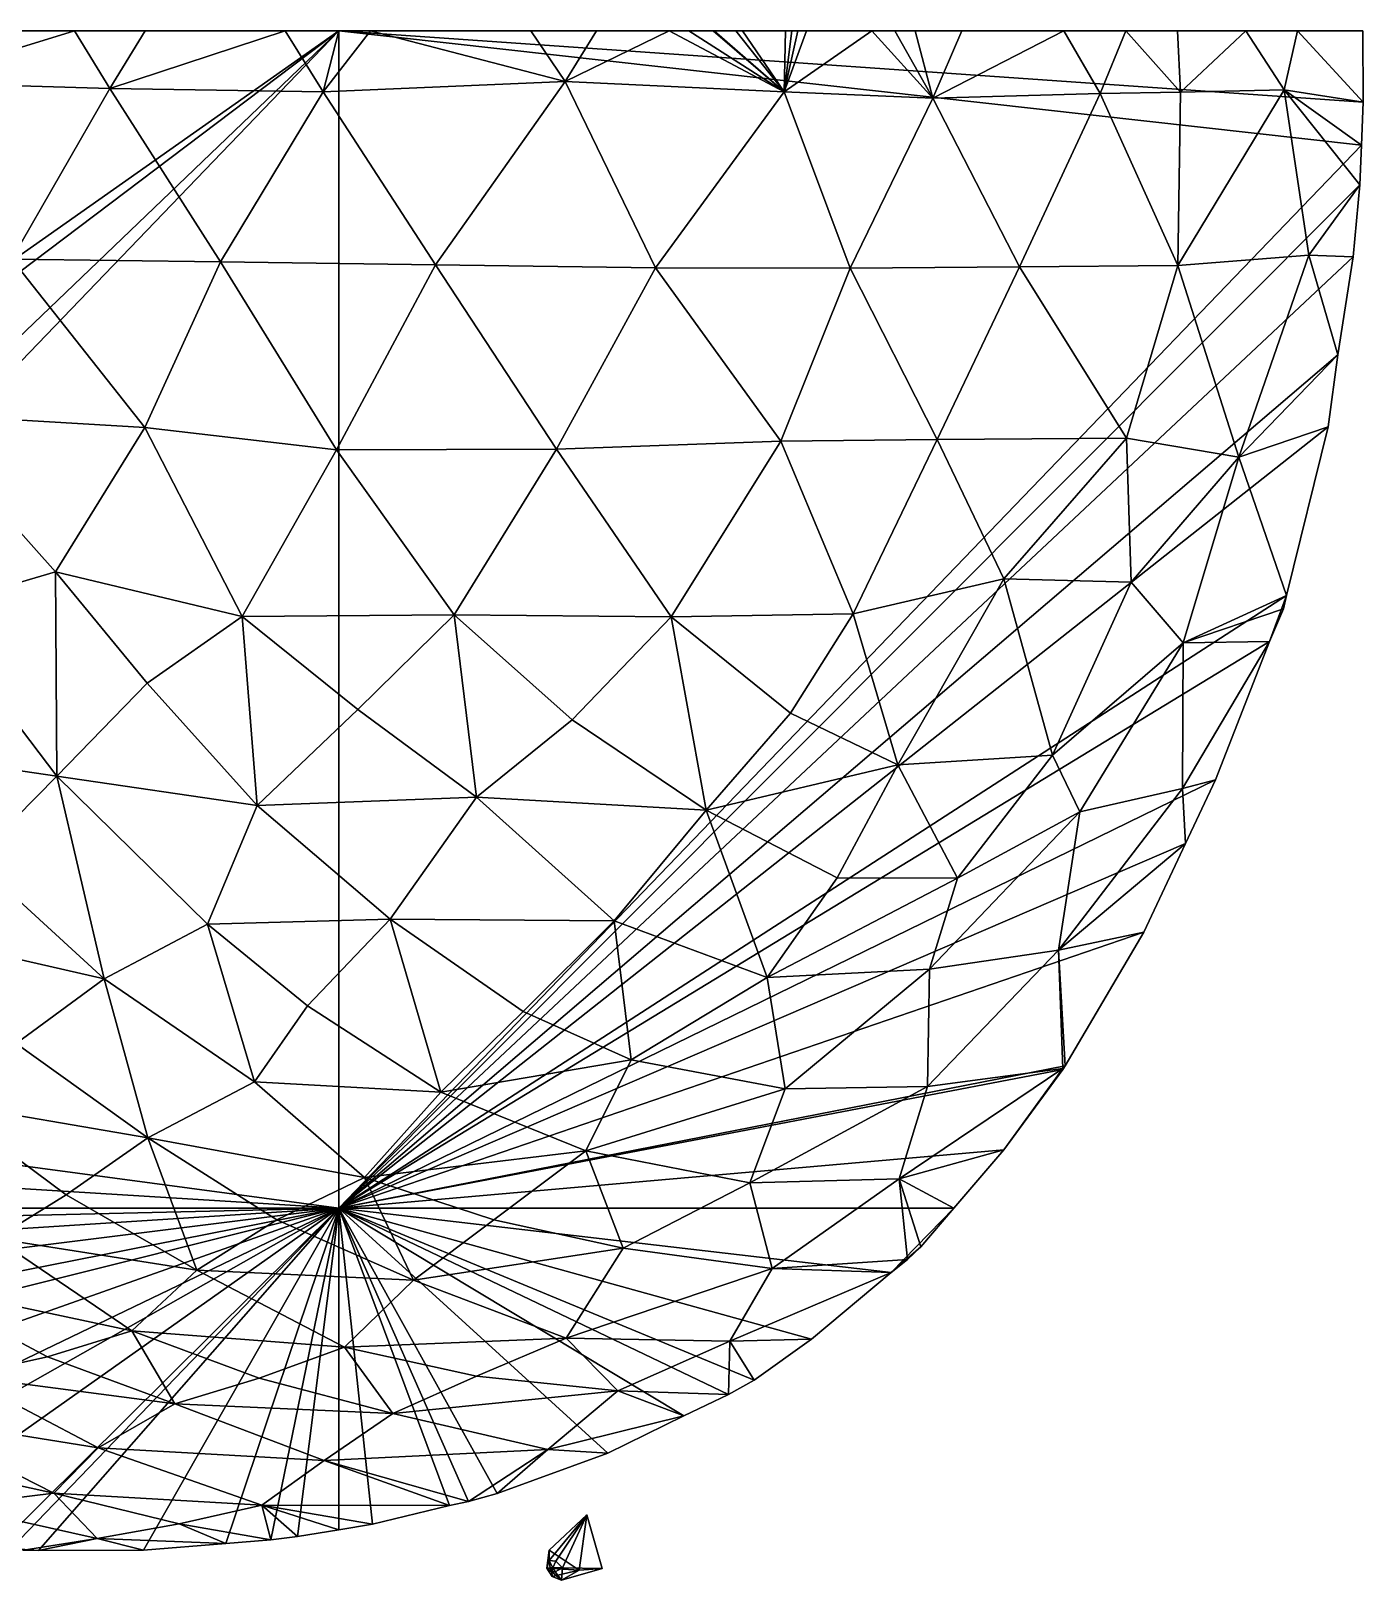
# Model space of a CAD drawing. Extents: x 373697 to 374058, y 6959904 to 6960301.
# Drawn here: x 373894.28 to 373928.78, y 6960260.42 to 6960300.54 of the extents above; entities that cross this region are included whole.
import ezdxf

# ---------------------------------------------------------------- set-up
doc = ezdxf.new("R2010")
doc.units = 0
doc.layers.add('Bht_Fk', color=7, linetype='CONTINUOUS')

msp = doc.modelspace()

# ---------------------------------------------------------------- linework, layer by layer
at = {"layer": 'Bht_Fk'}
for points in [[(373872.919, 6960279.9, 231.517), (373902.251, 6960300.545, 231.517), (373873.396, 6960278.759, 231.517)], [(373872.919, 6960279.9, 231.517), (373872.919, 6960300.545, 231.517), (373902.251, 6960300.545, 231.517)], [(373890.332, 6960300.545, 214.786), (373902.251, 6960300.545, 231.517), (373872.919, 6960300.545, 231.517)], [(373873.396, 6960278.759, 231.517), (373902.251, 6960300.545, 231.517), (373875.419, 6960274.836, 231.517)], [(373875.419, 6960274.836, 231.517), (373902.251, 6960300.545, 231.517), (373876.262, 6960273.53, 231.517)], [(373876.262, 6960273.53, 231.517), (373902.251, 6960300.545, 231.517), (373902.251, 6960270.055, 231.517)], [(373891.821, 6960300.545, 215.107), (373902.251, 6960300.545, 231.517), (373890.332, 6960300.545, 214.786)], [(373895.406, 6960300.545, 215.916), (373891.821, 6960300.545, 215.107), (373891.058, 6960299.213, 214.918)], [(373895.406, 6960300.545, 215.916), (373891.058, 6960299.213, 214.918), (373896.325, 6960299.057, 216.105)], [(373895.406, 6960300.545, 215.916), (373902.251, 6960300.545, 231.517), (373891.821, 6960300.545, 215.107)], [(373897.242, 6960300.545, 216.394), (373902.251, 6960300.545, 231.517), (373895.406, 6960300.545, 215.916)], [(373895.406, 6960300.545, 215.916), (373896.325, 6960299.057, 216.105), (373897.242, 6960300.545, 216.394)], [(373900.865, 6960300.545, 217.38), (373897.242, 6960300.545, 216.394), (373896.325, 6960299.057, 216.105)], [(373900.865, 6960300.545, 217.38), (373896.325, 6960299.057, 216.105), (373901.852, 6960298.971, 217.607)], [(373900.865, 6960300.545, 217.38), (373902.251, 6960300.545, 231.517), (373897.242, 6960300.545, 216.394)], [(373902.251, 6960300.545, 217.815), (373902.251, 6960300.545, 231.517), (373900.865, 6960300.545, 217.38)], [(373902.251, 6960300.545, 217.815), (373900.865, 6960300.545, 217.38), (373901.852, 6960298.971, 217.607)], [(373903.076, 6960300.545, 218.074), (373902.251, 6960300.545, 217.815), (373901.852, 6960298.971, 217.607)], [(373908.12, 6960299.235, 219.674), (373903.076, 6960300.545, 218.074), (373901.852, 6960298.971, 217.607)], [(373902.251, 6960300.545, 231.517), (373902.251, 6960300.545, 217.815), (373903.076, 6960300.545, 218.074)], [(373902.251, 6960300.545, 231.517), (373903.076, 6960300.545, 218.074), (373907.231, 6960300.545, 219.437)], [(373902.251, 6960300.545, 231.517), (373907.231, 6960300.545, 219.437), (373908.927, 6960300.545, 220.068)], [(373902.251, 6960300.545, 231.517), (373908.927, 6960300.545, 220.068), (373910.808, 6960300.545, 220.818)], [(373911.323, 6960300.545, 221.024), (373902.251, 6960300.545, 231.517), (373910.808, 6960300.545, 220.818)], [(373902.251, 6960300.545, 231.517), (373911.323, 6960300.545, 221.024), (373911.951, 6960300.545, 221.274)], [(373902.251, 6960300.545, 231.517), (373911.951, 6960300.545, 221.274), (373911.974, 6960300.545, 221.284)], [(373902.251, 6960300.545, 231.517), (373911.974, 6960300.545, 221.284), (373912.538, 6960300.545, 221.509)], [(373912.709, 6960300.545, 221.577), (373902.251, 6960300.545, 231.517), (373912.538, 6960300.545, 221.509)], [(373902.251, 6960300.545, 231.517), (373912.709, 6960300.545, 221.577), (373913.828, 6960300.545, 222.067)], [(373914.144, 6960300.545, 222.213), (373902.251, 6960300.545, 231.517), (373913.828, 6960300.545, 222.067)], [(373902.251, 6960300.545, 231.517), (373914.144, 6960300.545, 222.213), (373914.365, 6960300.545, 222.321)], [(373902.251, 6960300.545, 231.517), (373914.365, 6960300.545, 222.321), (373916.065, 6960300.545, 223.149)], [(373917.18, 6960300.545, 223.706), (373902.251, 6960300.545, 231.517), (373916.66, 6960300.545, 223.438)], [(373902.251, 6960300.545, 231.517), (373916.065, 6960300.545, 223.149), (373916.66, 6960300.545, 223.438)], [(373918.393, 6960300.545, 224.33), (373902.251, 6960300.545, 231.517), (373917.18, 6960300.545, 223.706)], [(373921.031, 6960300.545, 225.861), (373902.251, 6960300.545, 231.517), (373918.393, 6960300.545, 224.33)], [(373922.637, 6960300.545, 226.848), (373902.251, 6960300.545, 231.517), (373921.031, 6960300.545, 225.861)], [(373923.977, 6960300.545, 227.758), (373902.251, 6960300.545, 231.517), (373922.637, 6960300.545, 226.848)], [(373925.747, 6960300.545, 229.103), (373927.091, 6960300.545, 230.074), (373902.251, 6960300.545, 231.517)], [(373902.251, 6960300.545, 231.517), (373923.977, 6960300.545, 227.758), (373925.747, 6960300.545, 229.103)], [(373927.091, 6960300.545, 230.074), (373928.776, 6960300.545, 231.517), (373902.251, 6960300.545, 231.517)], [(373902.251, 6960300.545, 231.517), (373928.784, 6960298.701, 231.517), (373928.741, 6960297.59, 231.517)], [(373902.251, 6960300.545, 231.517), (373928.776, 6960300.545, 231.517), (373928.784, 6960298.701, 231.517)], [(373902.251, 6960300.545, 231.517), (373928.741, 6960297.59, 231.517), (373902.251, 6960270.055, 231.517)], [(373908.12, 6960299.235, 219.674), (373907.231, 6960300.545, 219.437), (373903.076, 6960300.545, 218.074)], [(373907.231, 6960300.545, 219.437), (373908.12, 6960299.235, 219.674), (373908.927, 6960300.545, 220.068)], [(373908.927, 6960300.545, 220.068), (373908.12, 6960299.235, 219.674), (373910.808, 6960300.545, 220.818)], [(373910.808, 6960300.545, 220.818), (373908.12, 6960299.235, 219.674), (373913.792, 6960298.968, 221.923)], [(373910.808, 6960300.545, 220.818), (373913.792, 6960298.968, 221.923), (373911.323, 6960300.545, 221.024)], [(373911.323, 6960300.545, 221.024), (373913.792, 6960298.968, 221.923), (373911.951, 6960300.545, 221.274)], [(373911.951, 6960300.545, 221.274), (373913.792, 6960298.968, 221.923), (373911.974, 6960300.545, 221.284)], [(373911.974, 6960300.545, 221.284), (373913.792, 6960298.968, 221.923), (373912.538, 6960300.545, 221.509)], [(373912.538, 6960300.545, 221.509), (373913.792, 6960298.968, 221.923), (373912.709, 6960300.545, 221.577)], [(373913.792, 6960298.968, 221.923), (373913.828, 6960300.545, 222.067), (373912.709, 6960300.545, 221.577)], [(373913.792, 6960298.968, 221.923), (373913.985, 6960300.545, 222.136), (373913.828, 6960300.545, 222.067)], [(373913.985, 6960300.545, 222.136), (373913.792, 6960298.968, 221.923), (373914.144, 6960300.545, 222.213)], [(373914.144, 6960300.545, 222.213), (373913.792, 6960298.968, 221.923), (373914.365, 6960300.545, 222.321)], [(373914.365, 6960300.545, 222.321), (373913.792, 6960298.968, 221.923), (373916.065, 6960300.545, 223.149)], [(373916.065, 6960300.545, 223.149), (373913.792, 6960298.968, 221.923), (373917.64, 6960298.804, 223.784)], [(373914.144, 6960300.545, 222.213), (373913.828, 6960300.545, 222.067), (373913.985, 6960300.545, 222.136)], [(373916.065, 6960300.545, 223.149), (373917.64, 6960298.804, 223.784), (373916.66, 6960300.545, 223.438)], [(373916.66, 6960300.545, 223.438), (373917.64, 6960298.804, 223.784), (373917.18, 6960300.545, 223.706)], [(373917.18, 6960300.545, 223.706), (373917.64, 6960298.804, 223.784), (373918.393, 6960300.545, 224.33)], [(373918.393, 6960300.545, 224.33), (373917.64, 6960298.804, 223.784), (373921.031, 6960300.545, 225.861)], [(373921.031, 6960300.545, 225.861), (373917.64, 6960298.804, 223.784), (373921.977, 6960298.928, 226.309)], [(373921.977, 6960298.928, 226.309), (373922.637, 6960300.545, 226.848), (373921.031, 6960300.545, 225.861)], [(373921.977, 6960298.928, 226.309), (373924.053, 6960298.96, 227.723), (373922.637, 6960300.545, 226.848)], [(373923.977, 6960300.545, 227.758), (373922.637, 6960300.545, 226.848), (373924.053, 6960298.96, 227.723)], [(373925.747, 6960300.545, 229.103), (373923.977, 6960300.545, 227.758), (373924.053, 6960298.96, 227.723)], [(373925.747, 6960300.545, 229.103), (373924.053, 6960298.96, 227.723), (373926.743, 6960299.017, 229.769)], [(373926.743, 6960299.017, 229.769), (373927.091, 6960300.545, 230.074), (373925.747, 6960300.545, 229.103)], [(373926.743, 6960299.017, 229.769), (373928.784, 6960298.701, 231.517), (373927.091, 6960300.545, 230.074)], [(373928.776, 6960300.545, 231.517), (373927.091, 6960300.545, 230.074), (373928.784, 6960298.701, 231.517)], [(373893.789, 6960294.631, 215.559), (373896.325, 6960299.057, 216.105), (373891.058, 6960299.213, 214.918)], [(373896.325, 6960299.057, 216.105), (373893.789, 6960294.631, 215.559), (373899.186, 6960294.569, 216.834)], [(373901.852, 6960298.971, 217.607), (373896.325, 6960299.057, 216.105), (373899.186, 6960294.569, 216.834)], [(373901.852, 6960298.971, 217.607), (373904.76, 6960294.487, 218.416), (373908.12, 6960299.235, 219.674)], [(373904.76, 6960294.487, 218.416), (373910.458, 6960294.41, 220.334), (373908.12, 6960299.235, 219.674)], [(373908.12, 6960299.235, 219.674), (373910.458, 6960294.41, 220.334), (373913.792, 6960298.968, 221.923)], [(373901.852, 6960298.971, 217.607), (373899.186, 6960294.569, 216.834), (373904.76, 6960294.487, 218.416)], [(373913.792, 6960298.968, 221.923), (373910.458, 6960294.41, 220.334), (373915.496, 6960294.398, 222.433)], [(373913.792, 6960298.968, 221.923), (373915.496, 6960294.398, 222.433), (373917.64, 6960298.804, 223.784)], [(373919.887, 6960294.439, 224.795), (373917.64, 6960298.804, 223.784), (373915.496, 6960294.398, 222.433)], [(373917.64, 6960298.804, 223.784), (373919.887, 6960294.439, 224.795), (373921.977, 6960298.928, 226.309)], [(373923.989, 6960294.473, 227.609), (373921.977, 6960298.928, 226.309), (373919.887, 6960294.439, 224.795)], [(373924.053, 6960298.96, 227.723), (373921.977, 6960298.928, 226.309), (373923.989, 6960294.473, 227.609)], [(373927.38, 6960294.738, 230.455), (373926.743, 6960299.017, 229.769), (373923.989, 6960294.473, 227.609)], [(373924.053, 6960298.96, 227.723), (373923.989, 6960294.473, 227.609), (373926.743, 6960299.017, 229.769)], [(373926.743, 6960299.017, 229.769), (373928.7, 6960296.563, 231.517), (373928.741, 6960297.59, 231.517)], [(373926.743, 6960299.017, 229.769), (373928.741, 6960297.59, 231.517), (373928.784, 6960298.701, 231.517)], [(373926.743, 6960299.017, 229.769), (373927.38, 6960294.738, 230.455), (373928.7, 6960296.563, 231.517)], [(373902.251, 6960270.055, 231.517), (373928.741, 6960297.59, 231.517), (373928.7, 6960296.563, 231.517)], [(373902.251, 6960270.055, 231.517), (373928.7, 6960296.563, 231.517), (373928.531, 6960294.696, 231.517)], [(373927.38, 6960294.738, 230.455), (373928.531, 6960294.696, 231.517), (373928.7, 6960296.563, 231.517)], [(373893.789, 6960294.631, 215.559), (373891.261, 6960290.631, 215.292), (373897.23, 6960290.274, 216.515)], [(373897.23, 6960290.274, 216.515), (373899.186, 6960294.569, 216.834), (373893.789, 6960294.631, 215.559)], [(373902.251, 6960270.055, 231.517), (373928.531, 6960294.696, 231.517), (373928.129, 6960292.155, 231.517)], [(373923.989, 6960294.473, 227.609), (373925.57, 6960289.504, 229.374), (373927.38, 6960294.738, 230.455)], [(373925.57, 6960289.504, 229.374), (373928.129, 6960292.155, 231.517), (373927.38, 6960294.738, 230.455)], [(373928.531, 6960294.696, 231.517), (373927.38, 6960294.738, 230.455), (373928.129, 6960292.155, 231.517)], [(373899.186, 6960294.569, 216.834), (373897.23, 6960290.274, 216.515), (373902.197, 6960289.698, 217.775)], [(373899.186, 6960294.569, 216.834), (373902.197, 6960289.698, 217.775), (373904.76, 6960294.487, 218.416)], [(373904.76, 6960294.487, 218.416), (373902.197, 6960289.698, 217.775), (373907.897, 6960289.717, 219.435)], [(373910.458, 6960294.41, 220.334), (373904.76, 6960294.487, 218.416), (373907.897, 6960289.717, 219.435)], [(373910.458, 6960294.41, 220.334), (373907.897, 6960289.717, 219.435), (373913.707, 6960289.919, 221.483)], [(373915.496, 6960294.398, 222.433), (373910.458, 6960294.41, 220.334), (373913.707, 6960289.919, 221.483)], [(373915.496, 6960294.398, 222.433), (373913.707, 6960289.919, 221.483), (373917.751, 6960289.968, 223.468)], [(373919.887, 6960294.439, 224.795), (373915.496, 6960294.398, 222.433), (373917.751, 6960289.968, 223.468)], [(373919.887, 6960294.439, 224.795), (373917.751, 6960289.968, 223.468), (373922.662, 6960290, 226.733)], [(373919.887, 6960294.439, 224.795), (373922.662, 6960290, 226.733), (373923.989, 6960294.473, 227.609)], [(373923.989, 6960294.473, 227.609), (373922.662, 6960290, 226.733), (373925.57, 6960289.504, 229.374)], [(373902.251, 6960270.055, 231.517), (373928.129, 6960292.155, 231.517), (373927.882, 6960290.296, 231.517)], [(373925.57, 6960289.504, 229.374), (373927.882, 6960290.296, 231.517), (373928.129, 6960292.155, 231.517)], [(373891.261, 6960290.631, 215.292), (373894.919, 6960286.538, 216.35), (373897.23, 6960290.274, 216.515)], [(373891.664, 6960285.578, 215.928), (373894.919, 6960286.538, 216.35), (373891.261, 6960290.631, 215.292)], [(373897.23, 6960290.274, 216.515), (373894.919, 6960286.538, 216.35), (373899.747, 6960285.376, 217.503)], [(373897.23, 6960290.274, 216.515), (373899.747, 6960285.376, 217.503), (373902.197, 6960289.698, 217.775)], [(373902.251, 6960270.055, 231.517), (373927.882, 6960290.296, 231.517), (373926.804, 6960285.926, 231.517)], [(373926.804, 6960285.926, 231.517), (373927.882, 6960290.296, 231.517), (373925.57, 6960289.504, 229.374)], [(373910.863, 6960285.372, 220.504), (373913.707, 6960289.919, 221.483), (373907.897, 6960289.717, 219.435)], [(373910.863, 6960285.372, 220.504), (373915.575, 6960285.446, 222.236), (373913.707, 6960289.919, 221.483)], [(373917.751, 6960289.968, 223.468), (373913.707, 6960289.919, 221.483), (373915.575, 6960285.446, 222.236)], [(373919.483, 6960286.359, 224.656), (373917.751, 6960289.968, 223.468), (373915.575, 6960285.446, 222.236)], [(373917.751, 6960289.968, 223.468), (373919.483, 6960286.359, 224.656), (373922.662, 6960290, 226.733)], [(373922.662, 6960290, 226.733), (373919.483, 6960286.359, 224.656), (373922.776, 6960286.272, 227.275)], [(373922.662, 6960290, 226.733), (373922.776, 6960286.272, 227.275), (373925.57, 6960289.504, 229.374)], [(373899.747, 6960285.376, 217.503), (373905.24, 6960285.421, 218.877), (373902.197, 6960289.698, 217.775)], [(373902.197, 6960289.698, 217.775), (373905.24, 6960285.421, 218.877), (373907.897, 6960289.717, 219.435)], [(373905.24, 6960285.421, 218.877), (373910.863, 6960285.372, 220.504), (373907.897, 6960289.717, 219.435)], [(373925.57, 6960289.504, 229.374), (373922.776, 6960286.272, 227.275), (373924.124, 6960284.701, 229.057)], [(373924.124, 6960284.701, 229.057), (373926.804, 6960285.926, 231.517), (373925.57, 6960289.504, 229.374)], [(373891.664, 6960285.578, 215.928), (373894.953, 6960281.242, 217.185), (373894.919, 6960286.538, 216.35)], [(373894.919, 6960286.538, 216.35), (373897.292, 6960283.651, 217.187), (373899.747, 6960285.376, 217.503)], [(373894.953, 6960281.242, 217.185), (373897.292, 6960283.651, 217.187), (373894.919, 6960286.538, 216.35)], [(373919.483, 6960286.359, 224.656), (373915.575, 6960285.446, 222.236), (373916.737, 6960281.537, 223.665)], [(373919.483, 6960286.359, 224.656), (373916.737, 6960281.537, 223.665), (373920.738, 6960281.788, 226.608)], [(373922.776, 6960286.272, 227.275), (373919.483, 6960286.359, 224.656), (373920.738, 6960281.788, 226.608)], [(373924.124, 6960284.701, 229.057), (373922.776, 6960286.272, 227.275), (373920.738, 6960281.788, 226.608)], [(373926.362, 6960284.729, 231.517), (373902.251, 6960270.055, 231.517), (373926.804, 6960285.926, 231.517)], [(373924.124, 6960284.701, 229.057), (373926.722, 6960285.58, 231.517), (373926.804, 6960285.926, 231.517)], [(373926.362, 6960284.729, 231.517), (373926.804, 6960285.926, 231.517), (373926.722, 6960285.58, 231.517)], [(373890.186, 6960281.94, 216.352), (373894.953, 6960281.242, 217.185), (373891.664, 6960285.578, 215.928)], [(373899.747, 6960285.376, 217.503), (373902.746, 6960282.968, 218.505), (373905.24, 6960285.421, 218.877)], [(373905.819, 6960280.698, 219.674), (373905.24, 6960285.421, 218.877), (373902.746, 6960282.968, 218.505)], [(373905.24, 6960285.421, 218.877), (373908.299, 6960282.704, 220.016), (373910.863, 6960285.372, 220.504)], [(373905.24, 6960285.421, 218.877), (373905.819, 6960280.698, 219.674), (373908.299, 6960282.704, 220.016)], [(373910.863, 6960285.372, 220.504), (373913.956, 6960282.878, 221.731), (373915.575, 6960285.446, 222.236)], [(373915.575, 6960285.446, 222.236), (373913.956, 6960282.878, 221.731), (373916.737, 6960281.537, 223.665)], [(373926.722, 6960285.58, 231.517), (373924.124, 6960284.701, 229.057), (373926.362, 6960284.729, 231.517)], [(373899.747, 6960285.376, 217.503), (373897.292, 6960283.651, 217.187), (373900.137, 6960280.482, 218.341)], [(373899.747, 6960285.376, 217.503), (373900.137, 6960280.482, 218.341), (373902.746, 6960282.968, 218.505)], [(373910.863, 6960285.372, 220.504), (373908.299, 6960282.704, 220.016), (373911.768, 6960280.367, 221.584)], [(373910.863, 6960285.372, 220.504), (373911.768, 6960280.367, 221.584), (373913.956, 6960282.878, 221.731)], [(373924.962, 6960281.152, 231.517), (373902.251, 6960270.055, 231.517), (373926.362, 6960284.729, 231.517)], [(373924.124, 6960284.701, 229.057), (373920.738, 6960281.788, 226.608), (373921.45, 6960280.323, 228.174)], [(373924.124, 6960284.701, 229.057), (373921.45, 6960280.323, 228.174), (373924.109, 6960280.922, 230.804)], [(373924.109, 6960280.922, 230.804), (373926.362, 6960284.729, 231.517), (373924.124, 6960284.701, 229.057)], [(373924.109, 6960280.922, 230.804), (373924.962, 6960281.152, 231.517), (373926.362, 6960284.729, 231.517)], [(373897.292, 6960283.651, 217.187), (373894.953, 6960281.242, 217.185), (373900.137, 6960280.482, 218.341)], [(373900.137, 6960280.482, 218.341), (373905.819, 6960280.698, 219.674), (373902.746, 6960282.968, 218.505)], [(373908.299, 6960282.704, 220.016), (373905.819, 6960280.698, 219.674), (373911.768, 6960280.367, 221.584)], [(373911.768, 6960280.367, 221.584), (373916.737, 6960281.537, 223.665), (373913.956, 6960282.878, 221.731)], [(373890.186, 6960281.94, 216.352), (373892.809, 6960279.076, 217.374), (373894.953, 6960281.242, 217.185)], [(373916.737, 6960281.537, 223.665), (373918.284, 6960278.601, 225.914), (373920.738, 6960281.788, 226.608)], [(373918.284, 6960278.601, 225.914), (373921.45, 6960280.323, 228.174), (373920.738, 6960281.788, 226.608)], [(373916.737, 6960281.537, 223.665), (373911.768, 6960280.367, 221.584), (373915.163, 6960278.615, 223.697)], [(373916.737, 6960281.537, 223.665), (373915.163, 6960278.615, 223.697), (373918.284, 6960278.601, 225.914)], [(373892.809, 6960279.076, 217.374), (373896.175, 6960275.991, 218.816), (373894.953, 6960281.242, 217.185)], [(373894.953, 6960281.242, 217.185), (373898.856, 6960277.414, 218.824), (373900.137, 6960280.482, 218.341)], [(373896.175, 6960275.991, 218.816), (373898.856, 6960277.414, 218.824), (373894.953, 6960281.242, 217.185)], [(373924.186, 6960279.498, 231.517), (373902.251, 6960270.055, 231.517), (373924.962, 6960281.152, 231.517)], [(373924.109, 6960280.922, 230.804), (373924.186, 6960279.498, 231.517), (373924.962, 6960281.152, 231.517)], [(373900.137, 6960280.482, 218.341), (373903.585, 6960277.536, 219.846), (373905.819, 6960280.698, 219.674)], [(373905.819, 6960280.698, 219.674), (373903.585, 6960277.536, 219.846), (373909.383, 6960277.501, 221.573)], [(373905.819, 6960280.698, 219.674), (373909.383, 6960277.501, 221.573), (373911.768, 6960280.367, 221.584)], [(373924.109, 6960280.922, 230.804), (373920.898, 6960276.737, 229.629), (373924.186, 6960279.498, 231.517)], [(373921.45, 6960280.323, 228.174), (373920.898, 6960276.737, 229.629), (373924.109, 6960280.922, 230.804)], [(373898.856, 6960277.414, 218.824), (373903.585, 6960277.536, 219.846), (373900.137, 6960280.482, 218.341)], [(373911.768, 6960280.367, 221.584), (373909.383, 6960277.501, 221.573), (373913.346, 6960276.028, 223.895)], [(373915.163, 6960278.615, 223.697), (373911.768, 6960280.367, 221.584), (373913.346, 6960276.028, 223.895)], [(373920.898, 6960276.737, 229.629), (373921.45, 6960280.323, 228.174), (373917.555, 6960276.242, 226.695)], [(373917.555, 6960276.242, 226.695), (373921.45, 6960280.323, 228.174), (373918.284, 6960278.601, 225.914)], [(373923.104, 6960277.206, 231.517), (373902.251, 6960270.055, 231.517), (373924.186, 6960279.498, 231.517)], [(373923.104, 6960277.206, 231.517), (373924.186, 6960279.498, 231.517), (373920.898, 6960276.737, 229.629)], [(373892.809, 6960279.076, 217.374), (373890.772, 6960277.233, 217.686), (373896.175, 6960275.991, 218.816)], [(373918.284, 6960278.601, 225.914), (373915.163, 6960278.615, 223.697), (373913.346, 6960276.028, 223.895)], [(373917.555, 6960276.242, 226.695), (373918.284, 6960278.601, 225.914), (373913.346, 6960276.028, 223.895)], [(373896.175, 6960275.991, 218.816), (373900.072, 6960273.329, 220.546), (373898.856, 6960277.414, 218.824)], [(373898.856, 6960277.414, 218.824), (373901.445, 6960275.294, 220.042), (373903.585, 6960277.536, 219.846)], [(373901.445, 6960275.294, 220.042), (373898.856, 6960277.414, 218.824), (373900.072, 6960273.329, 220.546)], [(373903.585, 6960277.536, 219.846), (373901.445, 6960275.294, 220.042), (373904.9, 6960273.059, 221.881)], [(373903.585, 6960277.536, 219.846), (373907.027, 6960275.147, 221.608), (373909.383, 6960277.501, 221.573)], [(373907.027, 6960275.147, 221.608), (373903.585, 6960277.536, 219.846), (373904.9, 6960273.059, 221.881)], [(373907.027, 6960275.147, 221.608), (373909.824, 6960273.897, 223.23), (373909.383, 6960277.501, 221.573)], [(373909.383, 6960277.501, 221.573), (373909.824, 6960273.897, 223.23), (373913.346, 6960276.028, 223.895)], [(373890.772, 6960277.233, 217.686), (373893.899, 6960274.32, 219.11), (373896.175, 6960275.991, 218.816)], [(373921.069, 6960273.742, 231.517), (373902.251, 6960270.055, 231.517), (373923.104, 6960277.206, 231.517)], [(373920.898, 6960276.737, 229.629), (373921.069, 6960273.742, 231.517), (373923.104, 6960277.206, 231.517)], [(373920.898, 6960276.737, 229.629), (373917.555, 6960276.242, 226.695), (373917.503, 6960273.203, 228.585)], [(373917.503, 6960273.203, 228.585), (373921.01, 6960273.674, 231.499), (373920.898, 6960276.737, 229.629)], [(373921.069, 6960273.742, 231.517), (373920.898, 6960276.737, 229.629), (373921.01, 6960273.674, 231.499)], [(373913.814, 6960273.142, 225.803), (373917.555, 6960276.242, 226.695), (373913.346, 6960276.028, 223.895)], [(373913.814, 6960273.142, 225.803), (373917.503, 6960273.203, 228.585), (373917.555, 6960276.242, 226.695)], [(373893.899, 6960274.32, 219.11), (373897.31, 6960271.876, 220.732), (373896.175, 6960275.991, 218.816)], [(373897.31, 6960271.876, 220.732), (373900.072, 6960273.329, 220.546), (373896.175, 6960275.991, 218.816)], [(373909.824, 6960273.897, 223.23), (373913.814, 6960273.142, 225.803), (373913.346, 6960276.028, 223.895)], [(373901.445, 6960275.294, 220.042), (373900.072, 6960273.329, 220.546), (373904.9, 6960273.059, 221.881)], [(373909.824, 6960273.897, 223.23), (373907.027, 6960275.147, 221.608), (373904.9, 6960273.059, 221.881)], [(373891.969, 6960272.788, 219.602), (373897.31, 6960271.876, 220.732), (373893.899, 6960274.32, 219.11)], [(373904.9, 6960273.059, 221.881), (373908.655, 6960271.54, 224.032), (373909.824, 6960273.897, 223.23)], [(373913.814, 6960273.142, 225.803), (373909.824, 6960273.897, 223.23), (373908.655, 6960271.54, 224.032)], [(373877.598, 6960271.574, 231.517), (373876.262, 6960273.53, 231.517), (373902.251, 6960270.055, 231.517)], [(373921.011, 6960273.647, 231.517), (373902.251, 6960270.055, 231.517), (373921.069, 6960273.742, 231.517)], [(373919.48, 6960271.569, 231.517), (373902.251, 6960270.055, 231.517), (373921.011, 6960273.647, 231.517)], [(373919.48, 6960271.569, 231.517), (373921.01, 6960273.674, 231.499), (373916.769, 6960270.813, 229.629)], [(373917.503, 6960273.203, 228.585), (373916.769, 6960270.813, 229.629), (373921.01, 6960273.674, 231.499)], [(373921.01, 6960273.674, 231.499), (373919.48, 6960271.569, 231.517), (373921.011, 6960273.647, 231.517)], [(373921.036, 6960273.684, 231.517), (373921.069, 6960273.742, 231.517), (373921.01, 6960273.674, 231.499)], [(373921.011, 6960273.647, 231.517), (373921.036, 6960273.684, 231.517), (373921.01, 6960273.674, 231.499)], [(373921.036, 6960273.684, 231.517), (373921.011, 6960273.647, 231.517), (373921.069, 6960273.742, 231.517)], [(373902.919, 6960270.852, 222.471), (373900.072, 6960273.329, 220.546), (373897.31, 6960271.876, 220.732)], [(373900.072, 6960273.329, 220.546), (373902.919, 6960270.852, 222.471), (373904.9, 6960273.059, 221.881)], [(373908.655, 6960271.54, 224.032), (373904.9, 6960273.059, 221.881), (373902.919, 6960270.852, 222.471)], [(373912.9, 6960270.712, 226.844), (373913.814, 6960273.142, 225.803), (373908.655, 6960271.54, 224.032)], [(373916.769, 6960270.813, 229.629), (373917.503, 6960273.203, 228.585), (373912.9, 6960270.712, 226.844)], [(373913.814, 6960273.142, 225.803), (373912.9, 6960270.712, 226.844), (373917.503, 6960273.203, 228.585)], [(373891.969, 6960272.788, 219.602), (373895.189, 6960270.404, 221.236), (373897.31, 6960271.876, 220.732)], [(373895.189, 6960270.404, 221.236), (373891.969, 6960272.788, 219.602), (373893.364, 6960269.268, 221.798)], [(373895.189, 6960270.404, 221.236), (373898.578, 6960268.451, 223.04), (373897.31, 6960271.876, 220.732)], [(373897.31, 6960271.876, 220.732), (373900.65, 6960269.751, 222.567), (373902.919, 6960270.852, 222.471)], [(373898.578, 6960268.451, 223.04), (373900.65, 6960269.751, 222.567), (373897.31, 6960271.876, 220.732)], [(373878.783, 6960270.055, 231.517), (373877.598, 6960271.574, 231.517), (373902.251, 6960270.055, 231.517)], [(373918.188, 6960270.055, 231.517), (373902.251, 6960270.055, 231.517), (373919.48, 6960271.569, 231.517)], [(373902.919, 6960270.852, 222.471), (373906.267, 6960269.757, 224.204), (373908.655, 6960271.54, 224.032)], [(373906.267, 6960269.757, 224.204), (373909.622, 6960269.021, 226.231), (373908.655, 6960271.54, 224.032)], [(373909.622, 6960269.021, 226.231), (373912.9, 6960270.712, 226.844), (373908.655, 6960271.54, 224.032)], [(373919.48, 6960271.569, 231.517), (373916.769, 6960270.813, 229.629), (373918.188, 6960270.055, 231.517)], [(373900.65, 6960269.751, 222.567), (373904.193, 6960268.188, 224.619), (373902.919, 6960270.852, 222.471)], [(373902.919, 6960270.852, 222.471), (373904.193, 6960268.188, 224.619), (373906.267, 6960269.757, 224.204)], [(373909.622, 6960269.021, 226.231), (373913.482, 6960268.488, 228.991), (373912.9, 6960270.712, 226.844)], [(373912.9, 6960270.712, 226.844), (373913.482, 6960268.488, 228.991), (373916.769, 6960270.813, 229.629)], [(373916.986, 6960268.727, 231.517), (373916.769, 6960270.813, 229.629), (373913.482, 6960268.488, 228.991)], [(373916.769, 6960270.813, 229.629), (373916.986, 6960268.727, 231.517), (373917.331, 6960269.052, 231.517)], [(373918.188, 6960270.055, 231.517), (373916.769, 6960270.813, 229.629), (373917.331, 6960269.052, 231.517)], [(373895.189, 6960270.404, 221.236), (373893.364, 6960269.268, 221.798), (373898.578, 6960268.451, 223.04)], [(373902.251, 6960270.055, 231.517), (373879.202, 6960269.519, 231.517), (373878.783, 6960270.055, 231.517)], [(373902.251, 6960270.055, 231.517), (373879.974, 6960268.625, 231.517), (373879.202, 6960269.519, 231.517)], [(373902.251, 6960270.055, 231.517), (373881.183, 6960267.421, 231.517), (373879.974, 6960268.625, 231.517)], [(373902.251, 6960270.055, 231.517), (373882.527, 6960266.158, 231.517), (373881.183, 6960267.421, 231.517)], [(373902.251, 6960270.055, 231.517), (373883.548, 6960265.374, 231.517), (373882.527, 6960266.158, 231.517)], [(373902.251, 6960270.055, 231.517), (373885.395, 6960264.079, 231.517), (373883.548, 6960265.374, 231.517)], [(373902.251, 6960270.055, 231.517), (373887.463, 6960262.939, 231.517), (373885.395, 6960264.079, 231.517)], [(373902.251, 6960270.055, 231.517), (373888.723, 6960262.393, 231.517), (373887.463, 6960262.939, 231.517)], [(373902.251, 6960270.055, 231.517), (373890.572, 6960261.802, 231.517), (373888.723, 6960262.393, 231.517)], [(373902.251, 6960270.055, 231.517), (373893.419, 6960261.297, 231.517), (373890.572, 6960261.802, 231.517)], [(373893.767, 6960261.236, 231.517), (373893.419, 6960261.297, 231.517), (373902.251, 6960270.055, 231.517)], [(373894.477, 6960261.188, 231.517), (373893.767, 6960261.236, 231.517), (373902.251, 6960270.055, 231.517)], [(373897.198, 6960261.198, 231.517), (373894.477, 6960261.188, 231.517), (373902.251, 6960270.055, 231.517)], [(373899.327, 6960261.372, 231.517), (373897.198, 6960261.198, 231.517), (373902.251, 6960270.055, 231.517)], [(373898.578, 6960268.451, 223.04), (373904.193, 6960268.188, 224.619), (373900.65, 6960269.751, 222.567)], [(373900.496, 6960261.462, 231.517), (373899.327, 6960261.372, 231.517), (373902.251, 6960270.055, 231.517)], [(373901.184, 6960261.551, 231.517), (373900.496, 6960261.462, 231.517), (373902.251, 6960270.055, 231.517)], [(373902.251, 6960261.727, 231.517), (373901.184, 6960261.551, 231.517), (373902.251, 6960270.055, 231.517)], [(373903.126, 6960261.872, 231.517), (373902.251, 6960261.727, 231.517), (373902.251, 6960270.055, 231.517)], [(373905.119, 6960262.35, 231.517), (373903.126, 6960261.872, 231.517), (373902.251, 6960270.055, 231.517)], [(373905.614, 6960262.455, 231.517), (373905.119, 6960262.35, 231.517), (373902.251, 6960270.055, 231.517)], [(373906.357, 6960262.663, 231.517), (373905.614, 6960262.455, 231.517), (373902.251, 6960270.055, 231.517)], [(373902.251, 6960270.055, 231.517), (373909.221, 6960263.711, 231.517), (373906.357, 6960262.663, 231.517)], [(373902.251, 6960270.055, 231.517), (373911.189, 6960264.677, 231.517), (373909.221, 6960263.711, 231.517)], [(373902.251, 6960270.055, 231.517), (373912.35, 6960265.225, 231.517), (373911.189, 6960264.677, 231.517)], [(373902.251, 6960270.055, 231.517), (373913.01, 6960265.6, 231.517), (373912.35, 6960265.225, 231.517)], [(373902.251, 6960270.055, 231.517), (373914.501, 6960266.663, 231.517), (373913.01, 6960265.6, 231.517)], [(373902.251, 6960270.055, 231.517), (373916.559, 6960268.388, 231.517), (373914.501, 6960266.663, 231.517)], [(373902.251, 6960270.055, 231.517), (373918.188, 6960270.055, 231.517), (373916.559, 6960268.388, 231.517)], [(373906.267, 6960269.757, 224.204), (373904.193, 6960268.188, 224.619), (373909.622, 6960269.021, 226.231)], [(373916.559, 6960268.388, 231.517), (373918.188, 6960270.055, 231.517), (373917.331, 6960269.052, 231.517)], [(373891.138, 6960268.102, 222.5), (373896.894, 6960266.88, 224.032), (373893.364, 6960269.268, 221.798)], [(373893.364, 6960269.268, 221.798), (373896.894, 6960266.88, 224.032), (373898.578, 6960268.451, 223.04)], [(373904.193, 6960268.188, 224.619), (373908.14, 6960266.687, 227.491), (373909.622, 6960269.021, 226.231)], [(373909.622, 6960269.021, 226.231), (373908.14, 6960266.687, 227.491), (373913.482, 6960268.488, 228.991)], [(373916.559, 6960268.388, 231.517), (373917.331, 6960269.052, 231.517), (373916.986, 6960268.727, 231.517)], [(373916.559, 6960268.388, 231.517), (373916.986, 6960268.727, 231.517), (373913.482, 6960268.488, 228.991)], [(373898.578, 6960268.451, 223.04), (373896.894, 6960266.88, 224.032), (373902.405, 6960266.453, 225.558)], [(373898.578, 6960268.451, 223.04), (373902.405, 6960266.453, 225.558), (373904.193, 6960268.188, 224.619)], [(373904.193, 6960268.188, 224.619), (373902.405, 6960266.453, 225.558), (373908.14, 6960266.687, 227.491)], [(373912.379, 6960266.606, 229.99), (373913.482, 6960268.488, 228.991), (373908.14, 6960266.687, 227.491)], [(373912.379, 6960266.606, 229.99), (373916.559, 6960268.388, 231.517), (373913.482, 6960268.488, 228.991)], [(373914.501, 6960266.663, 231.517), (373916.559, 6960268.388, 231.517), (373912.379, 6960266.606, 229.99)], [(373891.138, 6960268.102, 222.5), (373894.711, 6960266.203, 224.384), (373896.894, 6960266.88, 224.032)], [(373891.138, 6960268.102, 222.5), (373892.472, 6960265.715, 224.723), (373894.711, 6960266.203, 224.384)], [(373894.711, 6960266.203, 224.384), (373898.005, 6960264.985, 226.043), (373896.894, 6960266.88, 224.032)], [(373896.894, 6960266.88, 224.032), (373900.195, 6960265.648, 225.761), (373902.405, 6960266.453, 225.558)], [(373896.894, 6960266.88, 224.032), (373898.005, 6960264.985, 226.043), (373900.195, 6960265.648, 225.761)], [(373902.405, 6960266.453, 225.558), (373905.825, 6960265.706, 227.422), (373908.14, 6960266.687, 227.491)], [(373905.825, 6960265.706, 227.422), (373909.485, 6960265.327, 229.581), (373908.14, 6960266.687, 227.491)], [(373908.14, 6960266.687, 227.491), (373909.485, 6960265.327, 229.581), (373912.379, 6960266.606, 229.99)], [(373912.35, 6960265.225, 231.517), (373912.379, 6960266.606, 229.99), (373909.485, 6960265.327, 229.581)], [(373913.01, 6960265.6, 231.517), (373912.379, 6960266.606, 229.99), (373912.35, 6960265.225, 231.517)], [(373914.501, 6960266.663, 231.517), (373912.379, 6960266.606, 229.99), (373913.01, 6960265.6, 231.517)], [(373894.711, 6960266.203, 224.384), (373892.472, 6960265.715, 224.723), (373898.005, 6960264.985, 226.043)], [(373900.195, 6960265.648, 225.761), (373903.651, 6960264.733, 227.679), (373902.405, 6960266.453, 225.558)], [(373902.405, 6960266.453, 225.558), (373903.651, 6960264.733, 227.679), (373905.825, 6960265.706, 227.422)], [(373892.472, 6960265.715, 224.723), (373890.966, 6960264.657, 225.836), (373896.025, 6960263.85, 227.119)], [(373896.025, 6960263.85, 227.119), (373898.005, 6960264.985, 226.043), (373892.472, 6960265.715, 224.723)], [(373900.195, 6960265.648, 225.761), (373898.005, 6960264.985, 226.043), (373903.651, 6960264.733, 227.679)], [(373905.825, 6960265.706, 227.422), (373903.651, 6960264.733, 227.679), (373909.485, 6960265.327, 229.581)], [(373907.665, 6960263.804, 230.466), (373909.485, 6960265.327, 229.581), (373903.651, 6960264.733, 227.679)], [(373907.665, 6960263.804, 230.466), (373911.189, 6960264.677, 231.517), (373909.485, 6960265.327, 229.581)], [(373911.189, 6960264.677, 231.517), (373912.35, 6960265.225, 231.517), (373909.485, 6960265.327, 229.581)], [(373898.005, 6960264.985, 226.043), (373896.025, 6960263.85, 227.119), (373901.874, 6960263.518, 228.649)], [(373903.651, 6960264.733, 227.679), (373898.005, 6960264.985, 226.043), (373901.874, 6960263.518, 228.649)], [(373894.875, 6960262.67, 228.647), (373890.966, 6960264.657, 225.836), (373888.916, 6960263.987, 226.733)], [(373896.025, 6960263.85, 227.119), (373890.966, 6960264.657, 225.836), (373894.875, 6960262.67, 228.647)], [(373903.651, 6960264.733, 227.679), (373901.874, 6960263.518, 228.649), (373907.665, 6960263.804, 230.466)], [(373909.221, 6960263.711, 231.517), (373911.189, 6960264.677, 231.517), (373907.665, 6960263.804, 230.466)], [(373892.206, 6960262.342, 229.121), (373894.875, 6960262.67, 228.647), (373888.916, 6960263.987, 226.733)], [(373896.025, 6960263.85, 227.119), (373894.875, 6960262.67, 228.647), (373900.261, 6960262.364, 229.899)], [(373896.025, 6960263.85, 227.119), (373900.261, 6960262.364, 229.899), (373901.874, 6960263.518, 228.649)], [(373905.614, 6960262.455, 231.517), (373907.665, 6960263.804, 230.466), (373901.874, 6960263.518, 228.649)], [(373907.665, 6960263.804, 230.466), (373905.614, 6960262.455, 231.517), (373906.357, 6960262.663, 231.517)], [(373906.357, 6960262.663, 231.517), (373909.221, 6960263.711, 231.517), (373907.665, 6960263.804, 230.466)], [(373905.119, 6960262.35, 231.517), (373901.874, 6960263.518, 228.649), (373900.261, 6960262.364, 229.899)], [(373905.119, 6960262.35, 231.517), (373905.614, 6960262.455, 231.517), (373901.874, 6960263.518, 228.649)], [(373894.875, 6960262.67, 228.647), (373892.206, 6960262.342, 229.121), (373895.993, 6960261.5, 230.713)], [(373894.875, 6960262.67, 228.647), (373898.12, 6960261.878, 230.263), (373900.261, 6960262.364, 229.899)], [(373894.875, 6960262.67, 228.647), (373895.993, 6960261.5, 230.713), (373898.12, 6960261.878, 230.263)], [(373892.206, 6960262.342, 229.121), (373894.085, 6960261.201, 231.517), (373895.993, 6960261.5, 230.713)], [(373900.496, 6960261.462, 231.517), (373900.261, 6960262.364, 229.899), (373898.12, 6960261.878, 230.263)], [(373900.261, 6960262.364, 229.899), (373900.496, 6960261.462, 231.517), (373901.184, 6960261.551, 231.517)], [(373902.251, 6960261.727, 231.517), (373900.261, 6960262.364, 229.899), (373901.184, 6960261.551, 231.517)], [(373903.126, 6960261.872, 231.517), (373900.261, 6960262.364, 229.899), (373902.251, 6960261.727, 231.517)], [(373903.126, 6960261.872, 231.517), (373905.119, 6960262.35, 231.517), (373900.261, 6960262.364, 229.899)], [(373899.327, 6960261.372, 231.517), (373898.12, 6960261.878, 230.263), (373895.993, 6960261.5, 230.713)], [(373898.12, 6960261.878, 230.263), (373899.327, 6960261.372, 231.517), (373900.496, 6960261.462, 231.517)], [(373908.681, 6960262.109, 185.107), (373907.872, 6960260.913, 184.91), (373907.705, 6960260.932, 184.796)], [(373907.705, 6960261.197, 184.624), (373908.476, 6960260.68, 184.354), (373908.681, 6960262.109, 185.107)], [(373907.705, 6960260.932, 184.796), (373907.705, 6960261.197, 184.624), (373908.681, 6960262.109, 185.107)], [(373908.051, 6960260.738, 184.985), (373907.872, 6960260.913, 184.91), (373908.681, 6960262.109, 185.107)], [(373909.077, 6960260.719, 185.184), (373908.051, 6960260.738, 184.985), (373908.681, 6960262.109, 185.107)], [(373908.681, 6960262.109, 185.107), (373908.476, 6960260.68, 184.354), (373909.077, 6960260.719, 185.184)], [(373894.085, 6960261.201, 231.517), (373894.477, 6960261.188, 231.517), (373895.993, 6960261.5, 230.713)], [(373895.993, 6960261.5, 230.713), (373894.477, 6960261.188, 231.517), (373897.198, 6960261.198, 231.517)], [(373899.327, 6960261.372, 231.517), (373895.993, 6960261.5, 230.713), (373897.198, 6960261.198, 231.517)], [(373894.477, 6960261.188, 231.517), (373894.085, 6960261.201, 231.517), (373893.767, 6960261.236, 231.517)], [(373907.641, 6960260.731, 184.691), (373907.705, 6960261.197, 184.624), (373907.705, 6960260.932, 184.796)], [(373907.641, 6960260.731, 184.691), (373908.476, 6960260.68, 184.354), (373907.705, 6960261.197, 184.624)], [(373907.726, 6960260.736, 184.797), (373907.641, 6960260.731, 184.691), (373907.705, 6960260.932, 184.796)], [(373907.872, 6960260.913, 184.91), (373907.796, 6960260.737, 184.851), (373907.705, 6960260.932, 184.796)], [(373907.705, 6960260.932, 184.796), (373907.796, 6960260.737, 184.851), (373907.726, 6960260.736, 184.797)], [(373907.796, 6960260.737, 184.851), (373907.872, 6960260.913, 184.91), (373908.051, 6960260.738, 184.985)], [(373907.768, 6960260.635, 184.806), (373907.641, 6960260.731, 184.691), (373907.726, 6960260.736, 184.797)], [(373907.777, 6960260.513, 184.724), (373907.641, 6960260.731, 184.691), (373907.768, 6960260.635, 184.806)], [(373907.641, 6960260.731, 184.691), (373907.777, 6960260.513, 184.724), (373908.476, 6960260.68, 184.354)], [(373907.726, 6960260.736, 184.797), (373907.796, 6960260.737, 184.851), (373907.768, 6960260.635, 184.806)], [(373907.796, 6960260.737, 184.851), (373907.857, 6960260.635, 184.87), (373907.768, 6960260.635, 184.806)], [(373907.768, 6960260.635, 184.806), (373907.857, 6960260.635, 184.87), (373908.026, 6960260.424, 184.875)], [(373908.026, 6960260.424, 184.875), (373907.777, 6960260.513, 184.724), (373907.768, 6960260.635, 184.806)], [(373908.476, 6960260.68, 184.354), (373907.777, 6960260.513, 184.724), (373908.026, 6960260.424, 184.875)], [(373907.796, 6960260.737, 184.851), (373908.051, 6960260.738, 184.985), (373907.857, 6960260.635, 184.87)], [(373907.857, 6960260.635, 184.87), (373908.051, 6960260.738, 184.985), (373908.026, 6960260.424, 184.875)], [(373908.026, 6960260.424, 184.875), (373908.051, 6960260.738, 184.985), (373909.077, 6960260.719, 185.184)], [(373909.077, 6960260.719, 185.184), (373908.476, 6960260.68, 184.354), (373908.026, 6960260.424, 184.875)]]:
    msp.add_3dface(points, dxfattribs=at)

doc.saveas('drawing.dxf')
